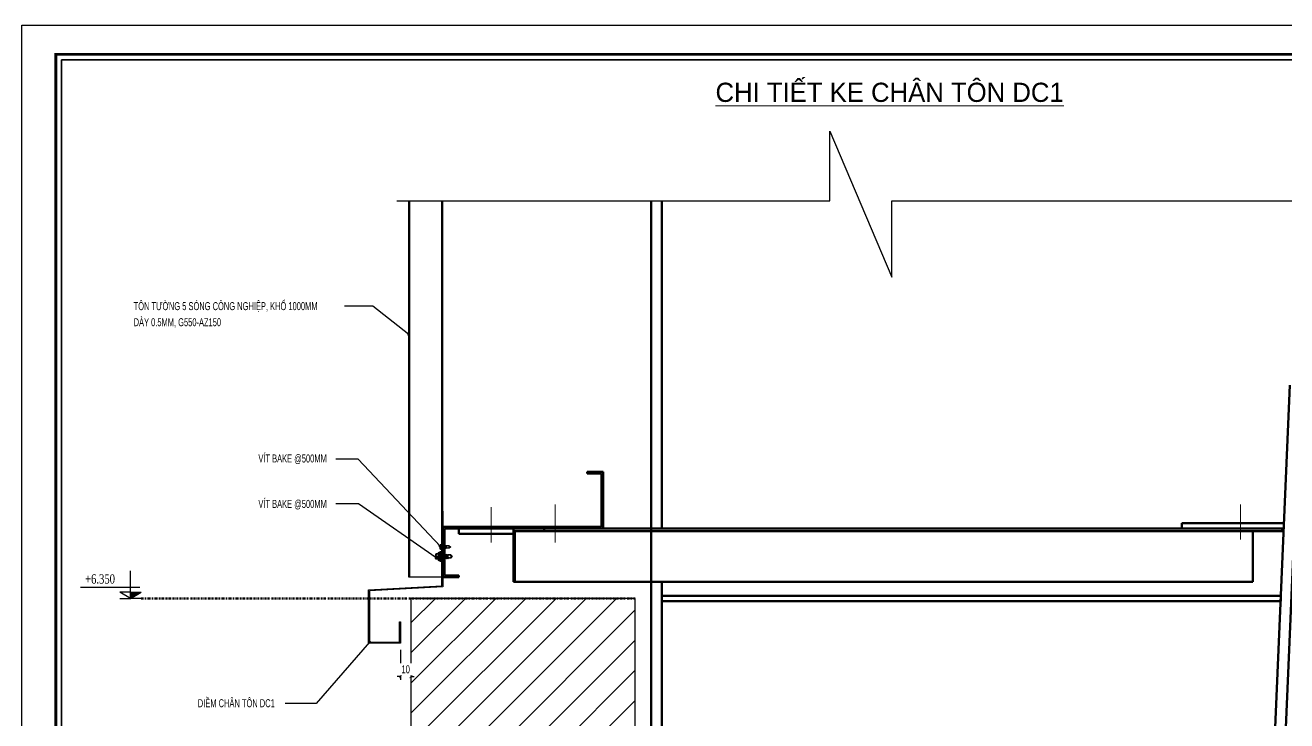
# Model space of a CAD drawing. Header units: inches. Extents: x 2 to 32666, y -5537 to 22.
# Drawn here: x 21994.8 to 22388.9, y -3921.8 to -3704.5 of the extents above; entities that cross this region are included whole.
import ezdxf
from ezdxf.enums import TextEntityAlignment as Align

# ---------------------------------------------------------------- set-up
doc = ezdxf.new("R2010")
doc.units = ezdxf.units.IN
doc.header["$MEASUREMENT"] = 0
doc.linetypes.add('DASHDOT', pattern=[1, 0.5, -0.25, 0, -0.25])
doc.linetypes.add('DASHED2', pattern=[0.375, 0.25, -0.125])
doc.layers.get('Defpoints').update_dxf_attribs({"lineweight": 9})
for name, color, linetype in [('1', 1, 'Continuous'), ('2', 2, 'Continuous'), ('250', 250, 'Continuous'), ('3', 3, 'Continuous'), ('6', 6, 'Continuous'), ('7', 7, 'Continuous'), ('8', 8, 'Continuous'), ('9', 9, 'Continuous'), ('BAO KHUNG', 31, 'Continuous'), ('DIM', 8, 'Continuous'), ('NET IN', 3, 'Continuous'), ('STRUCTURE', 1, 'Continuous')]:
    doc.layers.add(name, color=color, linetype=linetype)
doc.layers.add('_TEXT', color=3, linetype='Continuous', lineweight=13)
doc.layers.add('S-GRID-LINES', color=1, linetype='Continuous', lineweight=0)
doc.layers.add('Cover text', color=7, linetype='Continuous', true_color=0x52370f)
doc.styles.add('ST1', font='vnshx.shx', dxfattribs={"width": 0.7})
doc.styles.add('ST1H', font='vnshxh.shx', dxfattribs={"width": 0.7})
doc.styles.add('ST3', font='VHAVANB.TTF')
doc.styles.add('TIEU DE', font='Vharialn.ttf')
doc.styles.add('vntimeh.shx', font='vntimeh.shx', dxfattribs={"width": 0.8, "bigfont": 'bigfont.shx'})
doc.dimstyles.new('3', dxfattribs={"dimtxt": 2.5, "dimasz": 1, "dimexe": 1, "dimexo": 0, "dimgap": 1, "dimtad": 1, "dimdec": 0, "dimlfac": 3, "dimzin": 0, "dimdsep": 46, "dimtxsty": 'ST1', "dimblk": 'ARCHTICK', "dimcen": 1, "dimdle": 1, "dimclrd": 8, "dimclre": 8, "dimclrt": 3, "dimadec": 0, "dimazin": 0, "dimtfac": 1, "dimtdec": 0, "dimtix": 1, "dimtofl": 0, "dimtmove": 1, "dimatfit": 3, "dimldrblk": 'DOT', "dimfxl": 0.18, "dimtfill": 1, "dimtolj": 1, "dimtzin": 0, "dimlwd": -1, "dimlwe": -1, "dimarcsym": 2})

# ---------------------------------------------------------------- blocks, each defined once
blk = doc.blocks.new('kt kien truc 1')
at = {"layer": '2', "color": 157, "linetype": 'Continuous'}
blk.add_lwpolyline([(0, 420), (594, 420), (594, 0), (0, 0)], close=True, dxfattribs=at)
at = {"layer": '7', "color": 147, "linetype": 'Continuous'}
blk.add_lwpolyline([(12.33, 57.61), (581.67, 57.61), (581.67, 409.19), (12.33, 409.19)], close=True, dxfattribs=at)
at = {"layer": 'BAO KHUNG', "color": 167, "linetype": 'Continuous', "const_width": 0.871}
blk.add_lwpolyline([(10.59, 9.07), (583.41, 9.07), (583.41, 410.93), (10.59, 410.93)], close=True, dxfattribs=at)
at = {"layer": 'Cover text', "ltscale": 0.5, "style": 'TIEU DE'}
for tag, p in [('STT', (555.05, 15.58)), ('TENBANVE', (45.93, 14.6))]:
    blk.add_attdef(tag, text='', height=2, dxfattribs=at).set_placement(p, align=Align.MIDDLE_CENTER)
blk = doc.blocks.new('HFR-1')
at = {"layer": 'STRUCTURE', "color": 1, "linetype": 'Continuous'}
for p, q in [((-5.5, 0), (5.5, 0)), ((-5.2, 0.8), (-3.4, 1.5)), ((5.2, 0.8), (3.4, 1.5)), ((-2.4, -1.2), (-3, -1.6)), ((-3, -1.6), (-2.4, -1.9)), ((-2.4, -1.9), (-3, -2.3)), ((-3, -2.3), (-2.4, -2.6)), ((-2.4, -2.6), (-3, -3)), ((-3, -3), (-2.4, -3.3)), ((-2.4, -3.3), (-3, -3.7)), ((-3, -3.7), (-2.4, -4.1)), ((-2.4, -4.1), (-3, -4.4)), ((-3, -4.4), (-2.4, -4.8)), ((-2.4, -4.8), (-3, -5.1)), ((-3, -5.1), (-2.4, -5.5)), ((-2.4, -5.5), (-3, -5.8)), ((-3, -5.8), (-2.4, -6.2)), ((-2.4, -6.2), (-3, -6.6)), ((-3, -6.6), (-2.4, -6.9)), ((-2.4, -6.9), (-3, -7.3)), ((-3, -7.3), (-2.4, -7.6)), ((-2.4, -7.6), (-3, -8)), ((-3, -8), (-2.4, -8.3)), ((-2.4, -8.3), (-3, -8.7)), ((-3, -8.7), (-2.4, -9)), ((-2.4, -9), (-3, -9.4)), ((-3, -9.4), (-2.4, -9.7)), ((-2.4, -9.7), (-3, -10.1)), ((-3, -10.1), (-2.4, -10.5)), ((-2.4, -10.5), (-3, -10.8)), ((-3, -10.8), (-2.4, -11.2)), ((-2.4, -11.2), (-3, -11.5)), ((-3, -11.5), (-2.4, -11.9)), ((-2.9, -1.6), (2.9, -1.4)), ((-2.9, -2.3), (2.9, -2.1)), ((-2.9, -3), (2.9, -2.8)), ((-2.9, -3.7), (2.9, -3.6)), ((-2.9, -4.4), (2.9, -4.3)), ((-2.9, -5.1), (2.9, -5)), ((-2.9, -5.9), (2.9, -5.7)), ((-2.9, -6.6), (2.9, -6.4)), ((-2.9, -7.3), (2.9, -7.1)), ((-2.9, -8), (2.9, -7.8)), ((-2.9, -8.7), (2.9, -8.5)), ((-2.9, -9.4), (2.9, -9.2)), ((-2.9, -10.1), (1.5, -10)), ((-2.9, -10.8), (1.3, -10.7)), ((-2.9, -11.5), (0.9, -11.4)), ((-2.5, -17.4), (-2.5, -11.8)), ((-2.5, -17.4), (-2, -16.7)), ((-2.5, -17.4), (-0.2, -19.7)), ((2.4, -1.1), (-2.4, -1.2)), ((2.4, -1.8), (-2.4, -1.9)), ((-2.4, -1.9), (2.4, -1.8)), ((-2.4, -2.6), (2.4, -2.5)), ((2.4, -2.5), (-2.4, -2.6)), ((-2.4, -3.3), (2.4, -3.2)), ((2.4, -3.2), (-2.4, -3.3)), ((-2.4, -4.1), (2.4, -3.9)), ((2.4, -3.9), (-2.4, -4.1)), ((-2.4, -4.8), (2.4, -4.6)), ((2.4, -4.6), (-2.4, -4.8)), ((-2.4, -5.5), (2.4, -5.3)), ((2.4, -5.3), (-2.4, -5.5)), ((-2.4, -6.2), (2.4, -6)), ((2.4, -6), (-2.4, -6.2)), ((-2.4, -6.9), (2.4, -6.8)), ((2.4, -6.8), (-2.4, -6.9)), ((-2.4, -7.6), (2.4, -7.5)), ((2.4, -7.5), (-2.4, -7.6)), ((-2.4, -8.3), (2.4, -8.2)), ((2.4, -8.2), (-2.4, -8.3)), ((-2.4, -9), (2.4, -8.9)), ((2.4, -8.9), (-2.4, -9)), ((-2.4, -9.7), (2.4, -9.6)), ((2.4, -9.6), (-2.4, -9.7)), ((1.4, -10.3), (-2.4, -10.5)), ((-2.4, -10.5), (1.4, -10.3)), ((-2.4, -11.2), (1.1, -11.1)), ((1.1, -11.1), (-2.4, -11.2)), ((-2.4, -11.9), (0.4, -11.8)), ((-1, -16.7), (0.2, -19.7)), ((0.1, -19.4), (1.2, -17.3)), ((0.2, -19.7), (2.5, -17.4)), ((1.6, -16.1), (2.3, -10.2)), ((2.2, -10), (2.9, -10)), ((2.2, -11), (2.4, -11)), ((2.4, -11), (2.2, -11)), ((2.2, -11.4), (2.9, -11.4)), ((2.2, -11.7), (2.4, -11.7)), ((2.4, -10.3), (2.3, -10.3)), ((2.3, -10.3), (2.4, -10.3)), ((2.3, -10.7), (2.9, -10.7)), ((2.9, -1.4), (2.4, -1.1)), ((2.4, -1.8), (2.9, -1.4)), ((2.9, -2.1), (2.4, -1.8)), ((2.4, -2.5), (2.9, -2.1)), ((2.9, -2.8), (2.4, -2.5)), ((2.4, -3.2), (2.9, -2.8)), ((2.9, -3.6), (2.4, -3.2)), ((2.4, -3.9), (2.9, -3.6)), ((2.9, -4.3), (2.4, -3.9)), ((2.4, -4.6), (2.9, -4.3)), ((2.9, -5), (2.4, -4.6)), ((2.4, -5.3), (2.9, -5)), ((2.9, -5.7), (2.4, -5.3)), ((2.4, -6), (2.9, -5.7)), ((2.9, -6.4), (2.4, -6)), ((2.4, -6.8), (2.9, -6.4)), ((2.9, -7.1), (2.4, -6.8)), ((2.4, -7.5), (2.9, -7.1)), ((2.9, -7.8), (2.4, -7.5)), ((2.4, -8.2), (2.9, -7.8)), ((2.9, -8.5), (2.4, -8.2)), ((2.4, -8.9), (2.9, -8.5)), ((2.9, -9.2), (2.4, -8.9)), ((2.4, -9.6), (2.9, -9.2)), ((2.9, -10), (2.4, -9.6)), ((2.4, -10.3), (2.9, -10)), ((2.9, -10.7), (2.4, -10.3)), ((2.4, -11), (2.9, -10.7)), ((2.9, -11.4), (2.4, -11)), ((2.4, -11.7), (2.9, -11.4)), ((2.5, -17.4), (2.5, -11.7))]:
    blk.add_line(p, q, dxfattribs=at)
at = {"layer": 'STRUCTURE', "color": 1, "linetype": 'Continuous', "ltscale": 8}
for p in [(-3.4, 1.5), (3.4, 1.5)]:
    blk.add_line(p, (0, 1.5), dxfattribs=at)
at = {"layer": 'STRUCTURE', "color": 1, "linetype": 'DASHED2'}
for p in [(-1.9, 1.5), (1.9, 1.5)]:
    blk.add_line(p, (0, 0), dxfattribs=at)
at = {"layer": 'STRUCTURE', "color": 1, "linetype": 'Continuous', "ltscale": 8}
for centre, start, end in [((-4.7, 0.2), 130.41, 194.8062), ((4.7, 0.2), 345.1938, 49.59)]:
    blk.add_arc(centre, 0.801, start, end, dxfattribs=at)
at = {"layer": 'STRUCTURE', "color": 1, "linetype": 'Continuous'}
for centre, radius, start, end in [((-7.3, -9), 9.14, 58.065, 78.8402), ((5.1, -3.8), 3.83, 84.2039, 134.3621), ((-1.5, -17.1), 0.59, 34.2302, 144.5641), ((0, -19.4), 0.331, 231.6348, 305.4287), ((-0.5, -10.1), 1.93, 296.6041, 355.3922), ((-0.6, -16), 2.2, 324.0048, 357.8268), ((1.9, -10.3), 0.444, 15.9762, 172.6971)]:
    blk.add_arc(centre, radius, start, end, dxfattribs=at)
blk = doc.blocks.new('Short_Self_drilling')
at = {"layer": 'STRUCTURE', "color": 1, "linetype": 'Continuous'}
for p, q in [((6.4, 1.7), (-6.4, 1.7)), ((5.1, 3.8), (-5.1, 3.8)), ((-2.6, 2.9), (-5.1, 2.9)), ((-3.4, 3.8), (-3.4, 6.8)), ((3, 7.2), (-3, 7.2)), ((2.6, 2.9), (-2.6, 2.9)), ((-2.1, 2.8), (-2.1, 2.9)), ((6.3, 0), (0, 0)), ((2.2, 2.8), (2.2, 2.9)), ((2.2, -0.5), (2.2, 0)), ((5.1, 2.9), (2.6, 2.9)), ((3.4, 3.8), (3.4, 6.8)), ((3, -1.2), (-2.7, -0.2)), ((3, -2.7), (-2.7, -1.8)), ((3, -4.2), (-2.7, -3.3)), ((3, -5.8), (-2.7, -4.8)), ((3, -7.3), (-2.7, -6.3)), ((-1.9, -8), (-2.7, -7.9)), ((-2.1, -1.4), (-2.1, -0.9)), ((-2.1, -2.9), (-2.1, -2.4)), ((-2.1, -4.4), (-2.1, -3.9)), ((-2.1, -6), (-2.1, -5.4)), ((-2.1, -7.5), (-2.1, -7)), ((-2.1, -12.3), (-2.1, -8.5)), ((3, -8.8), (-1.1, -8.1)), ((2.1, -12.3), (2.1, -9.1)), ((2.2, -2), (2.2, -1.5)), ((2.2, -3.6), (2.2, -3)), ((2.2, -5.1), (2.2, -4.6)), ((2.2, -6.6), (2.2, -6.1)), ((2.2, -8.1), (2.2, -7.6))]:
    blk.add_line(p, q, dxfattribs=at)
blk.add_lwpolyline([(6.4, 1.3), (6.4, 1.7), (2.1, 2.8), (-2.1, 2.8), (-6.4, 1.7), (-6.4, 1.3)], close=True, dxfattribs=at)
for points in [[(-6.4, 1.3, -0.088869), (-6.3, 0), (0, 0)], [(-0.1, 3.8), (-0.3, 6.2, 0.338878), (-3.1, 6.2), (-3.3, 3.8)], [(3.3, 3.8), (3.1, 6.2, 0.338878), (0.3, 6.2), (0.1, 3.8)], [(2.1, -12.3), (0.2, -14.2, -0.333596), (-0.2, -14.2), (-2.1, -12.3)], [(-0.1, -14), (-1, -12.2, -0.148657), (-1.4, -11.2), (-2, -7.7, -0.815006), (-1.2, -7.8, 0.150833), (-0.8, -8.7)], [(2.1, -12.3), (1.7, -11.7, 0.52242), (0.9, -11.7), (-0.2, -14.2)]]:
    blk.add_lwpolyline(points, format="xyb", dxfattribs=at)
for points in [[(3, -1.2), (2.2, -1.5), (-2.1, -0.8), (-2.7, -0.2), (-2.4, 0)], [(3, -2.7), (2.2, -3), (-2.1, -2.4), (-2.7, -1.8), (-2.1, -1.4), (2.2, -2), (3, -2.7)], [(3, -4.2), (2.2, -4.6), (-2.1, -3.9), (-2.7, -3.3), (-2.1, -2.9), (2.2, -3.6), (3, -4.2)], [(3, -5.8), (2.2, -6.1), (-2.1, -5.4), (-2.7, -4.8), (-2.1, -4.4), (2.2, -5.1), (3, -5.8)], [(3, -7.3), (2.2, -7.6), (-2.1, -7), (-2.7, -6.3), (-2.1, -6), (2.2, -6.6), (3, -7.3)], [(-1.8, -8.5), (-2.1, -8.5), (-2.7, -7.9), (-2.1, -7.5), (-1.8, -7.5)], [(-1.3, -7.6), (2.2, -8.1), (3, -8.8)], [(-1.2, 0), (2.2, -0.5), (3, -1.2)], [(3, -8.8), (2.2, -9.1), (-0.8, -8.7)]]:
    blk.add_lwpolyline(points, dxfattribs=at)
for centre, radius, start, end in [((-5, 3.3), 0.455, 109.7949, 250.2674), ((-3, 6.8), 0.429, 90.0311, 180.0311), ((3, 6.8), 0.429, 0.0311, 90.0311), ((5.1, 3.3), 0.435, 279.7276, 80.3347), ((10, 0.2), 3.74, 162.2963, 182.6103)]:
    blk.add_arc(centre, radius, start, end, dxfattribs=at)
blk = doc.blocks.new('_ArchTick')
at = {"color": 0, "linetype": 'ByBlock', "const_width": 0.15}
blk.add_lwpolyline([(-0.5, -0.5), (0.5, 0.5)], dxfattribs=at)
blk = doc.blocks.new('DOT')
at = {"color": 0, "linetype": 'ByBlock'}
blk.add_line((-0.5, 0), (-1, 0), dxfattribs=at)
at = {"color": 0, "linetype": 'ByBlock', "const_width": 0.5}
blk.add_lwpolyline([(-0.25, 0, 1), (0.25, 0, 1)], format="xyb", close=True, dxfattribs=at)
blk = doc.blocks.new('cos')
at = {"color": 8, "linetype": 'Continuous'}
for p, q in [((0, 0), (0, 8.79)), ((0, 1.99), (-3.39, 1.99)), ((0, 0), (-3.39, 1.99)), ((-3, 3.49), (15.99, 3.49)), ((0, 1.99), (3.39, 1.99)), ((0, 0), (3.39, 1.99))]:
    blk.add_line(p, q, dxfattribs=at)
at = {"color": 4, "linetype": 'Continuous'}
for p in [(-3.39, 0), (3.39, 0)]:
    blk.add_line(p, (0, 0), dxfattribs=at)
at = {"color": 8, "linetype": 'Continuous'}
blk.add_solid([(0, 0), (-3.39, 1.99), (0, 1.99)], dxfattribs=at)
at = {"layer": '3', "color": 3, "style": 'vntimeh.shx', "width": 0.75}
blk.add_attdef('DSD', (1.32, 4.73), '', height=3, dxfattribs=at)
blk = doc.blocks.new('*D6486')
at = {"layer": '1', "color": 8, "linetype": 'Continuous', "transparency": 16777216}
for p, q in [((22112.01, -3899.59), (22112.01, -3908.95)), ((22115.29, -3899.59), (22115.29, -3908.95)), ((22112.01, -3907.95), (22111.01, -3907.95)), ((22115.29, -3907.95), (22116.29, -3907.95))]:
    blk.add_line(p, q, dxfattribs=at)
at = {"layer": 'Defpoints', "color": 0, "transparency": 16777216}
for p in [(22112.01, -3899.59), (22115.29, -3899.59)]:
    blk.add_point(p, dxfattribs=at)
at = {"layer": '1', "color": 8, "transparency": 16777216}
blk.add_blockref('_ArchTick', (22112.01, -3907.95), dxfattribs=at)
at = {"layer": '1', "color": 8, "transparency": 16777216, "rotation": 180}
blk.add_blockref('_ArchTick', (22115.29, -3907.95), dxfattribs=at)
at = {"layer": '1', "color": 3, "transparency": 16777216, "insert": (22113.65, -3905.7), "char_height": 2.5, "attachment_point": 5, "style": 'ST1', "bg_fill": 3, "box_fill_scale": 1.25, "bg_fill_color": 256, "bg_fill_true_color": 13158600, "bg_fill_transparency": 0}
blk.add_mtext('\\A1;10', dxfattribs=at)
at = {"layer": 'Defpoints', "color": 0, "transparency": 16777216}
blk.add_point((22115.29, -3907.95), dxfattribs=at)
blk = doc.blocks.new('_Dot')
at = {"color": 0, "linetype": 'ByBlock', "lineweight": -2}
blk.add_line((-0.5, 0), (-1, 0), dxfattribs=at)
at = {"color": 0, "linetype": 'ByBlock', "const_width": 0.5}
blk.add_lwpolyline([(-0.25, 0, 1), (0.25, 0, 1)], format="xyb", close=True, dxfattribs=at)

msp = doc.modelspace()

# ---------------------------------------------------------------- hatches: boundary and pattern name
at = {"layer": 'DIM'}
h = msp.add_hatch(dxfattribs=at)
h.set_pattern_fill('ANSI31', color=256, scale=53.333333)
h.set_pattern_definition([(45, (-4228.086, 1387.2966), (-4.7140452, 4.7140452), [])])
h.paths.add_polyline_path([(22115.2872, -4066.9148), (22185.2872, -4066.9148), (22185.2872, -3883.5341), (22115.2872, -3883.5341)])

# ---------------------------------------------------------------- linework, layer by layer
at = {"layer": '2', "lineweight": 100}
for p, q in [((22190.2872, -4066.9148), (22190.2872, -3759.3488)), ((22190.2872, -3861.7003), (22190.2872, -3759.3488)), ((22193.6205, -3861.7003), (22193.6205, -3759.3488)), ((22389.7619, -3816.9266), (22379.2228, -4066.9148)), ((22393.0923, -3817.067), (22382.5591, -4066.9148)), ((22170.7872, -3844.5336), (22170.2872, -3844.0336)), ((22170.2872, -3844.5336), (22170.2872, -3844.0336)), ((22170.2872, -3844.0336), (22175.2872, -3844.0336)), ((22174.7872, -3844.5336), (22170.2872, -3844.5336)), ((22174.7872, -3861.2003), (22174.7872, -3844.5336)), ((22175.2872, -3861.7003), (22175.2872, -3844.0336)), ((22175.2872, -3849.0336), (22174.7872, -3848.5336)), ((22125.2872, -3876.8669), (22125.2872, -3861.2003)), ((22125.2872, -3861.2003), (22174.7872, -3861.2003)), ((22125.7872, -3861.7003), (22125.7872, -3876.3669)), ((22125.7872, -3861.7003), (22175.2872, -3861.7003)), ((22130.2872, -3861.7003), (22130.2872, -3863.3669)), ((22147.3135, -3878.3669), (22147.3135, -3861.7003)), ((22156.9036, -3862.5003), (22156.9036, -3861.7003)), ((22175.2872, -3861.7003), (22372.199, -3861.7003)), ((22387.9446, -3860.0336), (22356.108, -3860.0336)), ((22356.108, -3860.0336), (22356.108, -3861.7003)), ((22372.199, -3861.7003), (22387.8743, -3861.7003)), ((22387.4151, -3862.5003), (22387.4151, -3861.7003)), ((22130.2872, -3863.3669), (22147.3135, -3863.3669)), ((22387.4151, -3862.5003), (22147.7738, -3862.5003)), ((22147.7738, -3878.3669), (22147.7738, -3862.5003)), ((22378.2853, -3862.5003), (22378.2853, -3878.3669)), ((22130.2872, -3876.8669), (22125.2872, -3876.8669)), ((22125.7872, -3876.3669), (22130.2872, -3876.3669)), ((22130.2872, -3876.3669), (22130.2872, -3876.8669)), ((22378.2853, -3878.3669), (22147.3135, -3878.3669)), ((22190.2872, -3950.2008), (22190.2872, -3878.3669)), ((22193.6205, -3950.2008), (22193.6205, -3878.3669)), ((22193.6205, -3884.3675), (22193.6205, -3882.7008)), ((22386.9548, -3882.7008), (22193.6205, -3882.7008)), ((22386.9548, -3884.3675), (22193.6205, -3884.3675)), ((22386.9548, -3884.3675), (22386.9548, -3882.7008))]:
    msp.add_line(p, q, dxfattribs=at)
at = {"layer": '2', "lineweight": 0}
for p, q in [((22140.2872, -3866.0336), (22140.2872, -3855.0336)), ((22140.2872, -3864.3669), (22140.2872, -3855.0336)), ((22140.2872, -3864.3669), (22140.2872, -3855.0336)), ((22160.2872, -3865.1669), (22160.2872, -3854.1669)), ((22160.2872, -3865.1669), (22160.2872, -3854.1669)), ((22160.2872, -3866.0336), (22160.2872, -3855.0336)), ((22160.2872, -3864.3669), (22160.2872, -3855.0336)), ((22160.2872, -3864.3669), (22160.2872, -3855.0336)), ((22374.4414, -3865.1669), (22374.4414, -3854.1669)), ((22374.4414, -3865.1669), (22374.4414, -3854.1669)), ((22140.2872, -3864.3669), (22140.2872, -3861.2003)), ((22140.2872, -3864.3669), (22140.2872, -3861.2003))]:
    msp.add_line(p, q, dxfattribs=at)
at = {"layer": '3'}
for p, q in [((22114.6205, -3876.8987), (22114.6205, -3759.3488)), ((22114.9539, -3876.8987), (22114.9539, -3759.3488)), ((22124.9539, -3876.8987), (22124.9539, -3759.3488)), ((22125.2872, -3876.8987), (22125.2872, -3759.3488)), ((22125.2872, -3876.8987), (22114.6205, -3876.8987))]:
    msp.add_line(p, q, dxfattribs=at)
at = {"layer": '6'}
msp.add_lwpolyline([(22112.0064, -3890.8629), (22112.0064, -3897.5296), (22102.0064, -3897.5296), (22102.0064, -3880.8629), (22124.9539, -3879.6307), (22124.9539, -3856.2974), (22125.2872, -3856.2974), (22125.2872, -3879.949), (22102.3397, -3881.1812), (22102.3397, -3897.1963), (22111.6731, -3897.1963), (22111.6731, -3890.8629)], close=True, dxfattribs=at)
at = {"layer": '8'}
msp.add_lwpolyline([(22110.857, -3759.3488), (22246.1229, -3759.3488), (22246.1229, -3737.6362), (22265.4466, -3783.1854), (22265.4466, -3759.3488), (22400.7126, -3759.3488)], dxfattribs=at)
at = {"layer": '9'}
msp.add_lwpolyline([(22115.2872, -4066.9148), (22185.2872, -4066.9148), (22185.2872, -3883.5341), (22115.2872, -3883.5341)], close=True, dxfattribs=at)
at = {"layer": 'DIM'}
msp.add_lwpolyline([(22006.1005, -3715.3349), (22575.4384, -3715.3349), (22575.4384, -4066.9148), (22006.1005, -4066.9148)], close=True, dxfattribs=at)
at = {"layer": 'NET IN'}
msp.add_lwpolyline([(21993.7695, -3704.5249), (22587.7695, -3704.5249), (22587.7695, -4124.5249), (21993.7695, -4124.5249)], close=True, dxfattribs=at)
at = {"layer": 'S-GRID-LINES', "color": 5, "linetype": 'DASHDOT', "lineweight": 100}
msp.add_line((22031.008, -3883.5341), (22185.2872, -3883.5341), dxfattribs=at)

# ---------------------------------------------------------------- block references
at = {"color": 1, "xscale": -0.2400000000185761, "yscale": 0.2400000000185761, "zscale": 0.2400000000185761, "rotation": 90.03112754959358}
msp.add_blockref('Short_Self_drilling', (22124.7917, -3870.447, 0), dxfattribs=at)
at = {"color": 8, "extrusion": (0, 0, -1), "xscale": 0.1492098718646501, "yscale": 0.1492098718646501, "zscale": -0.1492098718646501, "rotation": 270.0000000000426}
msp.add_blockref('HFR-1', (-22124.6567, -3867.4919), dxfattribs=at)
at = {"layer": '250'}
ref = msp.add_blockref('cos', (22027.6999, -3883.5341), dxfattribs=dict(at, xscale=-0.9765625, yscale=0.9765625, zscale=0.9765625))
ref.add_attrib('DSD', '+6.350', (22013.4902, -3878.9162), dxfattribs={"layer": '3', "color": 3, "height": 2.92969, "rotation": 360, "style": 'vntimeh.shx', "width": 0.75})
at = {"layer": '3'}
msp.add_blockref('kt kien truc 1', (21993.7695, -4124.5249), dxfattribs=at)

# ---------------------------------------------------------------- texts
at = {"layer": '3', "style": 'ST1H', "width": 0.7}
for s, p in [('t«n t\xadêng 5 sãng c«ng nghiÖp, khæ 1000mm', (22028.6562, -3793.5053)), ('dµy 0.5mm, g550-az150', (22028.6562, -3798.5316)), ('vÝt bake @500mm', (22067.6278, -3841.0869)), ('vÝt bake @500mm', (22067.6278, -3855.2786)), ('diÒm ch©n t«n dc1', (22048.704, -3917.5237))]:
    msp.add_text(s, height=2.5, dxfattribs=at).set_placement(p)
at = {"layer": '_TEXT', "style": 'ST3'}
msp.add_text('%%Uchi tiÕt ke ch©n t«n dc1', height=6, dxfattribs=at).set_placement((22210.413, -3728.4746))

# ---------------------------------------------------------------- leaders
at = {"layer": 'DIM'}
for points in [[(22114.6205, -3801.1412), (22103.3866, -3792.2337), (22094.4739, -3792.2337)], [(22124.4336, -3867.2404), (22098.8299, -3840.0599), (22091.8213, -3840.0599)], [(22123.1823, -3870.8549), (22098.8624, -3854.0292), (22091.8066, -3854.0292)], [(22102.3397, -3897.1963), (22085.6716, -3916.3767), (22076.0093, -3916.3767)]]:
    msp.add_leader(points, dimstyle='3', override={"dimgap": 1, "dimtad": 0, "dimldrblk": 'DOT'}, dxfattribs=at)

# ---------------------------------------------------------------- next in the draw order: dimensions: what is measured, and where the dimension line sits
at = {"layer": '1'}
dim = msp.add_linear_dim(base=(22115.2872, -3907.9497), p1=(22112.0064, -3899.5944), p2=(22115.2872, -3899.5944), dimstyle='3', dxfattribs=at)
dim.commit()
dim.dimension.update_dxf_attribs({"geometry": '*D6486', "text_midpoint": (22113.6468, -3905.6997)})

doc.saveas('drawing.dxf')
